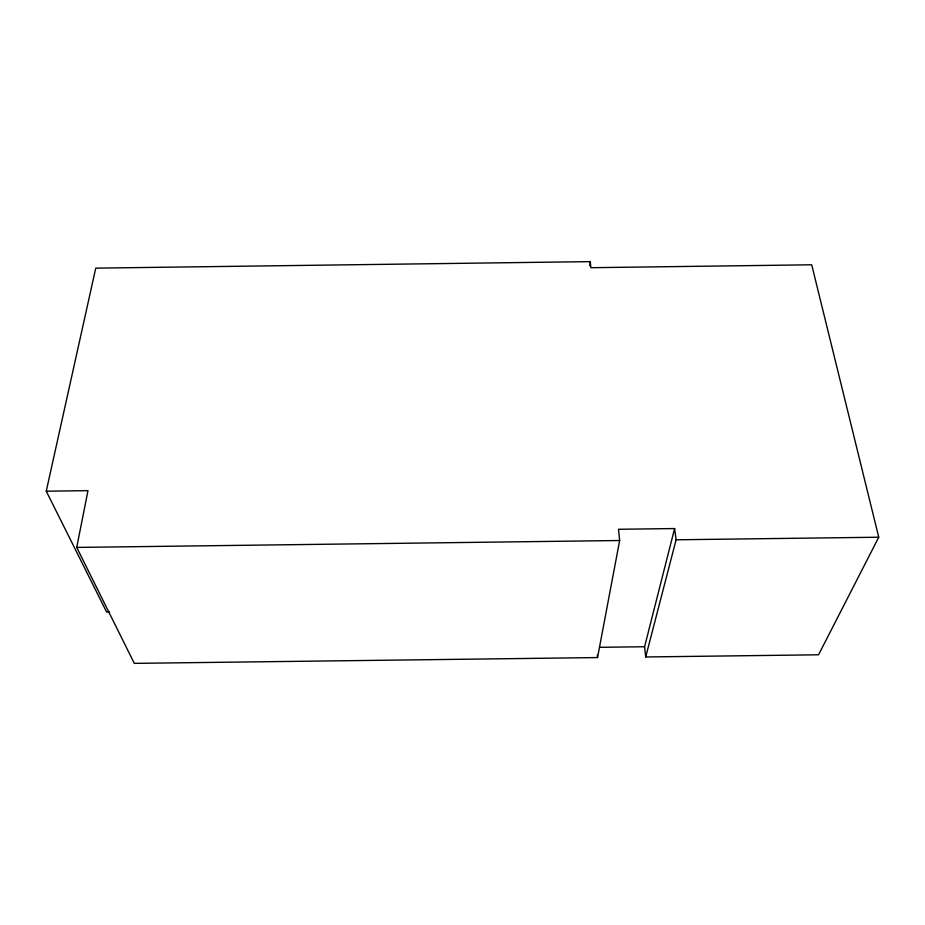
<?xml version="1.0" encoding="UTF-8"?>
<svg xmlns="http://www.w3.org/2000/svg" width="925" height="925" viewBox="0 0 925 925"><rect width="100%" height="100%" fill="white"/><g stroke="black" fill="none" stroke-linecap="round" stroke-linejoin="round"><path stroke-width="1.39" d="M589.78 265.891L590.266 261.625L95.749 268.146L46.25 491.187L106.629 612.049L109.497 612.015M46.25 491.187L87.979 490.655L76.729 547.427L134.31 663.375L597.538 657.571L619.657 540.512L618.513 529.273L674.614 528.557L676.106 539.795L645.696 656.97L818.556 654.796L878.75 537.217L811.711 264.793L590.878 267.707L590.266 261.625M645.696 656.97L644.586 646.748L674.614 528.557M76.729 547.427L619.657 540.512M676.106 539.795L878.75 537.217M599.493 647.315L644.586 646.748M597.33 655.016L597.538 657.571"/></g></svg>
